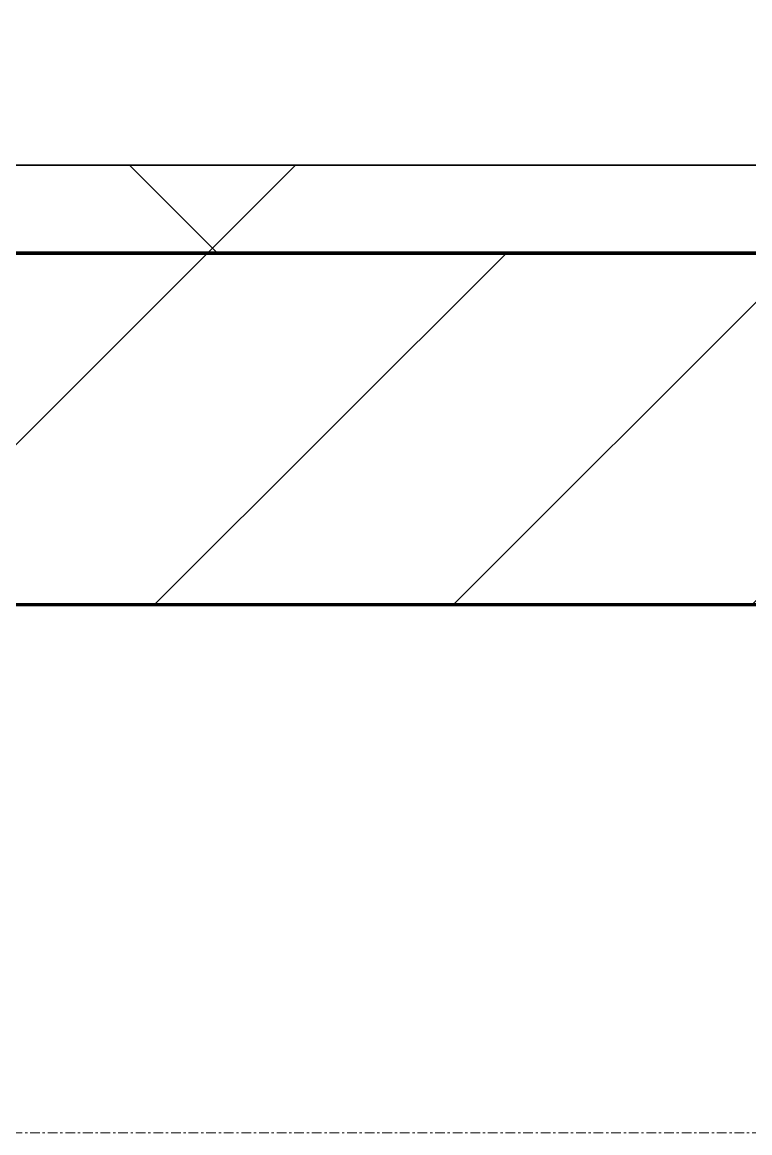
# Model space of a CAD drawing. Header units: millimetres. Extents: x -853432 to -773672, y -18171 to 22484.
# Drawn here: x -807482 to -807069, y -4321 to -3690 of the extents above; entities that cross this region are included whole.
import ezdxf
from ezdxf.xclip import XClip

# ---------------------------------------------------------------- set-up
doc = ezdxf.new("R2010")
doc.units = ezdxf.units.MM
doc.header["$XCLIPFRAME"] = 0
doc.linetypes.add('DPA_Grid _ Level 100', pattern=[10, 5.5, -1.6, 1.3, -1.6])
for name, color, linetype, lineweight in [('A-GLAZ-CURT', 2, 'Continuous', 9), ('A-WALL', 5, 'Continuous', 35), ('A-WALL-FNSH', 2, 'Continuous', 35), ('A-WALL-PATT', 1, 'Continuous', 35), ('S-GRID', 251, 'Continuous', 9)]:
    doc.layers.add(name, color=color, linetype=linetype, lineweight=lineweight)
doc.layers.add('A11_ALU.SOLID SHEET', color=2, linetype='Continuous')

# ---------------------------------------------------------------- blocks, each defined once
blk = doc.blocks.new('*U2464')
at = {"layer": 'S-GRID', "linetype": 'DPA_Grid _ Level 100'}
blk.add_line((57000, -7900), (-16649.52, -7900), dxfattribs=at)
blk = doc.blocks.new('PPLS-PP19_Custom Tile Pattern - Custom Tile Pattern-V132-4251-01 ENLARGED CONCOURSE LEVEL - REFLECTED CEILING PLAN - SHEET 2')
at = {"layer": 'A-GLAZ-CURT'}
for p, q in [((-300, 0), (300, 0)), ((300, 0), (-300, 0)), ((195.99, 0), (213.31, 0)), ((213.31, 0), (195.99, 0)), ((230.06, 0), (300, 0)), ((-300, -50), (300, -50)), ((300, -50), (-300, -50))]:
    blk.add_line(p, q, dxfattribs=at)
for points, knots in [([(223.73, 0), (217.37, 0), (197.68, 0), (177.41, 0), (159.34, 0), (158.33, 0), (158.3, 0)], [-208.157764, -208.157764, -208.157764, -208.157764, -187.987675, -143.776725, -129.632772, -123.352749, -123.352749, -123.352749, -123.352749]), ([(159.07, 0), (159.13, 0), (160.84, 0), (165.21, 0), (174.15, 0), (185.98, 0), (208.82, 0), (219.42, 0), (230.06, 0)], [-115.643202, -115.643202, -115.643202, -115.643202, -114.681583, -87.660824, -65.295536, -41.623857, -24.459831, 0, 0, 0, 0]), ([(247.1, 0), (246.76, 0), (245.04, 0), (238.34, 0), (226.56, 0), (221.1, 0), (200.27, 0), (182.99, 0), (174.27, 0), (169.67, 0), (168.99, 0)], [-9649.085549, -9649.085549, -9649.085549, -9649.085549, -9581.591397, -9406.094246, -9221.510254, -9016.44624, -8717.832359, -8253.978395, -8152.463617, -8069.855175, -8069.855175, -8069.855175, -8069.855175]), ([(215.22, 0), (214.62, 0), (210.55, 0), (203.98, 0), (187.54, 0), (175.3, 0), (169.49, 0)], [-203.825446, -203.825446, -203.825446, -203.825446, -198.527383, -184.406837, -162.427601, -142.916156, -142.916156, -142.916156, -142.916156]), ([(171.51, 0), (176.48, 0), (193.23, 0), (201.73, 0), (208.81, 0), (213.9, 0), (241.96, 0), (266.73, 0), (281.71, 0), (291.71, 0), (296.52, 0), (297.86, 0), (298.09, 0)], [-7971.819559, -7971.819559, -7971.819559, -7971.819559, -7784.112253, -7606.717214, -7289.299508, -7042.621073, -6582.165592, -6068.460911, -5766.029927, -5566.724884, -5280.360606, -5199.253518, -5199.253518, -5199.253518, -5199.253518]), ([(172.07, 0), (177.66, 0), (187.87, 0), (201.08, 0), (207.47, 0), (213.96, 0), (215.11, 0)], [-255.364076, -255.364076, -255.364076, -255.364076, -237.955587, -223.92608, -215.862851, -208.75215, -208.75215, -208.75215, -208.75215]), ([(219.9, 0), (220.86, 0), (222.53, 0), (224.52, 0), (224.73, 0)], [-10670.940496, -10670.940496, -10670.940496, -10670.940496, -10511.382485, -10492.888045, -10492.888045, -10492.888045, -10492.888045]), ([(300, 0), (286.53, 0), (261.27, 0), (235.97, 0), (224.74, 0)], [-285.253232, -285.253232, -285.253232, -285.253232, -244.693688, -209.223531, -209.223531, -209.223531, -209.223531]), ([(225, 0), (231.44, 0), (242.24, 0), (246.54, 0), (246.96, 0)], [-10485.148688, -10485.148688, -10485.148688, -10485.148688, -9925.173265, -9834.877357, -9834.877357, -9834.877357, -9834.877357]), ([(300, 0), (288.22, 0), (262, 0), (235.69, 0), (226.17, 0), (225.84, 0)], [-12528.858583, -12528.858583, -12528.858583, -12528.858583, -11905.454923, -11162.864862, -11135.420018, -11135.420018, -11135.420018, -11135.420018]), ([(284.76, 0), (284.76, 0), (285.09, 0), (287.47, 0), (293.59, 0), (297.76, 0), (300, 0)], [-4110.630118, -4110.630118, -4110.630118, -4110.630118, -4053.389046, -3959.664717, -3862.421465, -3746.95702, -3746.95702, -3746.95702, -3746.95702]), ([(297.38, 0), (295.84, 0), (291.62, 0), (285.38, 0), (284.87, 0)], [-4803.172655, -4803.172655, -4803.172655, -4803.172655, -4358.271401, -4143.037883, -4143.037883, -4143.037883, -4143.037883])]:
    blk.add_open_spline(points, degree=3, knots=knots, dxfattribs=at)
blk.add_open_spline([(224.68, 0), (221.88, 0), (219.76, 0), (219.02, 0)], degree=3, dxfattribs=at)
blk = doc.blocks.new('PPLS-PP19_Custom Tile Pattern - Custom Tile Pattern-V133-4251-01 ENLARGED CONCOURSE LEVEL - REFLECTED CEILING PLAN - SHEET 2')
at = {"layer": 'A-GLAZ-CURT'}
for p, q in [((-300, 0), (300, 0)), ((300, 0), (-300, 0)), ((-293.07, 0), (-275.75, 0)), ((-275.75, 0), (-293.07, 0)), ((-222.32, 0), (-205, 0)), ((-205, 0), (-222.32, 0)), ((-300, -50), (300, -50)), ((300, -50), (-300, -50))]:
    blk.add_line(p, q, dxfattribs=at)
at = {"layer": 'A-GLAZ-CURT', "flags": 128}
for points in [[(-300, 0), (-291.56, 0), (-283.3, 0), (-275.2, 0), (-267.26, 0), (-259.45, 0), (-251.77, 0), (-244.2, 0), (-237.36, 0)], [(-237.36, 0), (-244.39, 0), (-251.96, 0), (-259.67, 0), (-267.51, 0), (-275.48, 0), (-283.55, 0), (-291.73, 0), (-300, 0)], [(-125.17, 0), (-128.55, 0), (-134.16, 0), (-140.03, 0), (-145.5, 0), (-150.63, 0), (-155.53, 0), (-160.27, 0), (-164.95, 0), (-169.65, 0), (-174.47, 0), (-179.49, 0), (-184.81, 0), (-190.44, 0), (-196.37, 0), (-202.58, 0), (-209.04, 0), (-215.73, 0), (-222.63, 0), (-229.72, 0), (-236.97, 0)], [(-236.74, 0), (-229.36, 0), (-222.06, 0), (-214.83, 0), (-207.71, 0), (-200.76, 0), (-194.02, 0), (-187.54, 0), (-181.38, 0), (-175.58, 0), (-170.25, 0), (-165.64, 0), (-162.01, 0), (-159.53, 0), (-157.46, 0), (-154.52, 0), (-149.42, 0), (-141.84, 0), (-132.81, 0), (-126.08, 0)]]:
    blk.add_lwpolyline(points, dxfattribs=at)
at = {"layer": 'A-GLAZ-CURT'}
for points, knots in [([(-300, 0), (-284.65, 0), (-236.57, 0), (-174.61, 0), (-129.95, 0), (-110.8, 0), (-99.5, 0), (-91.46, 0)], [-5323.127839, -5323.127839, -5323.127839, -5323.127839, -4502.809032, -2700.551212, -1002.059161, -460.363443, 0, 0, 0, 0]), ([(-168.41, 0), (-182.63, 0), (-217.5, 0), (-262.56, 0), (-294.48, 0), (-300, 0)], [-16222.159204, -16222.159204, -16222.159204, -16222.159204, -15131.813646, -13729.592194, -13439.944408, -13439.944408, -13439.944408, -13439.944408]), ([(-137.88, 0), (-140.56, 0), (-147.66, 0), (-147.69, 0), (-158.72, 0), (-174.02, 0), (-185.59, 0), (-209.77, 0), (-232.01, 0), (-255.22, 0), (-262.59, 0), (-264.9, 0), (-265.4, 0)], [-3187.727384, -3187.727384, -3187.727384, -3187.727384, -2919.378265, -2477.344047, -2237.412286, -2029.680487, -1755.085331, -1400.429864, -858.079193, -543.655514, -208.940337, 0, 0, 0, 0]), ([(-258.6, 0), (-257.91, 0), (-254.26, 0), (-246.46, 0), (-239.86, 0), (-237.77, 0)], [-5722.54675, -5722.54675, -5722.54675, -5722.54675, -5657.471696, -5413.335975, -5300.076856, -5300.076856, -5300.076856, -5300.076856]), ([(-237.36, 0), (-232.3, 0), (-223.91, 0), (-213.1, 0), (-200.2, 0), (-186.35, 0), (-175.57, 0), (-168.62, 0)], [-5292.641585, -5292.641585, -5292.641585, -5292.641585, -5017.494783, -4832.723979, -4666.091899, -4349.945572, -4032.667173, -4032.667173, -4032.667173, -4032.667173]), ([(-168.84, 0), (-171.97, 0), (-181.3, 0), (-199.46, 0), (-216.65, 0), (-231.26, 0), (-233.46, 0), (-234, 0)], [-1934.917225, -1934.917225, -1934.917225, -1934.917225, -1763.376603, -1422.553702, -978.033455, -846.069444, -682.911962, -682.911962, -682.911962, -682.911962]), ([(-233.49, 0), (-233.44, 0), (-232.38, 0), (-230.74, 0), (-225.3, 0), (-223.63, 0)], [-455.274641, -455.274641, -455.274641, -455.274641, -440.605512, -119.536984, 0, 0, 0, 0]), ([(-223.63, 0), (-219.39, 0), (-206.17, 0), (-188.58, 0), (-174.87, 0), (-169.38, 0), (-169.12, 0)], [-5463.295695, -5463.295695, -5463.295695, -5463.295695, -5161.076232, -4739.070012, -4465.409639, -4451.57427, -4451.57427, -4451.57427, -4451.57427]), ([(-168.42, 0), (-167.79, 0), (-163.55, 0), (-158.7, 0), (-157.22, 0)], [-4029.632706, -4029.632706, -4029.632706, -4029.632706, -4000.813434, -3840.635403, -3840.635403, -3840.635403, -3840.635403]), ([(-133.82, 0), (-135.51, 0), (-137.8, 0), (-149.31, 0), (-158.54, 0), (-165.29, 0), (-168.42, 0)], [-2731.647847, -2731.647847, -2731.647847, -2731.647847, -2418.507304, -2308.929706, -2113.765672, -1942.509252, -1942.509252, -1942.509252, -1942.509252]), ([(-168.41, 0), (-162.89, 0), (-151.63, 0), (-136.84, 0), (-127.33, 0), (-124.19, 0), (-123.43, 0), (-123.28, 0)], [-4439.208347, -4439.208347, -4439.208347, -4439.208347, -4149.119819, -3839.893365, -3647.167523, -3488.92562, -3439.852845, -3439.852845, -3439.852845, -3439.852845]), ([(-99.47, 0), (-109.91, 0), (-131.1, 0), (-155.85, 0), (-167.37, 0)], [-18274.460627, -18274.460627, -18274.460627, -18274.460627, -17136.203329, -16248.745155, -16248.745155, -16248.745155, -16248.745155]), ([(-152.35, 0), (-151.03, 0), (-147.71, 0), (-143.57, 0), (-138.62, 0)], [-3494.978217, -3494.978217, -3494.978217, -3494.978217, -3371.022232, -3227.460399, -3227.460399, -3227.460399, -3227.460399]), ([(-118.78, 0), (-121.86, 0), (-126.28, 0), (-136.96, 0), (-147.46, 0), (-150.03, 0), (-150.57, 0)], [-5938.474035, -5938.474035, -5938.474035, -5938.474035, -5700.061948, -5508.838257, -5298.784692, -5196.16478, -5196.16478, -5196.16478, -5196.16478]), ([(-150.34, 0), (-150.07, 0), (-147.75, 0), (-142.6, 0), (-127.26, 0), (-107.3, 0), (-90.42, 0), (-75.26, 0), (-68.41, 0), (-65.12, 0), (-63.63, 0)], [-4948.728362, -4948.728362, -4948.728362, -4948.728362, -4883.323924, -4440.880425, -4054.690705, -3793.097032, -3402.597032, -3144.956779, -3050.982048, -2969.237017, -2969.237017, -2969.237017, -2969.237017]), ([(-30.5, 0), (-31.21, 0), (-38.03, 0), (-53.55, 0), (-78.2, 0), (-110.94, 0), (-130.52, 0), (-147.74, 0), (-149.07, 0)], [-8588.980186, -8588.980186, -8588.980186, -8588.980186, -8532.293389, -8073.216054, -7508.296369, -7004.680444, -6449.282163, -6277.220794, -6277.220794, -6277.220794, -6277.220794]), ([(-148.23, 0), (-146.94, 0), (-140.15, 0), (-137.28, 0), (-133.93, 0), (-128.78, 0), (-126.5, 0)], [-6162.058746, -6162.058746, -6162.058746, -6162.058746, -6017.569127, -5560.701257, -5364.112219, -5231.017328, -5231.017328, -5231.017328, -5231.017328]), ([(-86.16, 0), (-91.37, 0), (-104.13, 0), (-122.65, 0), (-139.03, 0), (-146.11, 0), (-146.95, 0)], [-1681.3698, -1681.3698, -1681.3698, -1681.3698, -1374.161226, -945.742622, -741.901385, -489.130243, -489.130243, -489.130243, -489.130243]), ([(-146.69, 0), (-146.59, 0), (-145.49, 0), (-135.69, 0), (-128.29, 0), (-125.15, 0)], [-420.34245, -420.34245, -420.34245, -420.34245, -406.956646, -290.263673, 0, 0, 0, 0]), ([(-127.41, 0), (-131.63, 0), (-133.16, 0), (-134.09, 0), (-134.15, 0)], [-8540.990293, -8540.990293, -8540.990293, -8540.990293, -8266.114998, -8246.473386, -8246.473386, -8246.473386, -8246.473386]), ([(-134.15, 0), (-133.32, 0), (-130.31, 0), (-117.33, 0), (-92.04, 0), (-74.02, 0), (-62.74, 0), (-60.36, 0), (-59.97, 0)], [-7657.439573, -7657.439573, -7657.439573, -7657.439573, -7293.749979, -6839.55839, -6236.997189, -5713.340575, -5140.470607, -5006.787413, -5006.787413, -5006.787413, -5006.787413]), ([(-120.13, 0), (-120.14, 0), (-120.24, 0), (-121.3, 0), (-129.25, 0), (-133.82, 0)], [-2933.992132, -2933.992132, -2933.992132, -2933.992132, -2920.575025, -2840.280255, -2731.647847, -2731.647847, -2731.647847, -2731.647847]), ([(-113.43, 0), (-113.44, 0), (-113.96, 0), (-119.73, 0), (-125.43, 0), (-127.03, 0), (-127.41, 0)], [-328.499627, -328.499627, -328.499627, -328.499627, -282.672656, -98.539552, -24.539552, 0, 0, 0, 0]), ([(-126.5, 0), (-122.44, 0), (-112.86, 0), (-103.92, 0), (-99.47, 0)], [-5231.017328, -5231.017328, -5231.017328, -5231.017328, -4994.692869, -4750.589338, -4750.589338, -4750.589338, -4750.589338]), ([(-125.15, 0), (-124.93, 0), (-121.96, 0), (-113.01, 0), (-104.01, 0), (-100.24, 0), (-99.68, 0)], [-3362.7396, -3362.7396, -3362.7396, -3362.7396, -3342.215224, -3074.362186, -2902.289527, -2872.340075, -2872.340075, -2872.340075, -2872.340075]), ([(-122.08, 0), (-122.01, 0), (-121.69, 0), (-121.2, 0), (-120.88, 0)], [-3136.336417, -3136.336417, -3136.336417, -3136.336417, -3110.304437, -3035.164275, -3035.164275, -3035.164275, -3035.164275]), ([(-99.47, 0), (-102.07, 0), (-106.89, 0), (-114.02, 0), (-117.28, 0), (-118.78, 0)], [-363.422002, -363.422002, -363.422002, -363.422002, -229.489605, -116.330425, 0, 0, 0, 0]), ([(-117.74, 0), (-117.19, 0), (-114.78, 0), (-113.43, 0), (-113.43, 0)], [-821.249067, -821.249067, -821.249067, -821.249067, -394.672656, -330.879064, -330.879064, -330.879064, -330.879064]), ([(-36.62, 0), (-36.62, 0), (-40.35, 0), (-44.32, 0), (-58.97, 0), (-85.2, 0), (-107.61, 0), (-116.56, 0), (-117.56, 0)], [-4069.478503, -4069.478503, -4069.478503, -4069.478503, -3858.647035, -3538.256648, -2842.901703, -2193.204658, -1433.981041, -985.49888, -985.49888, -985.49888, -985.49888]), ([(-115.82, 0), (-114.96, 0), (-110.41, 0), (-96.78, 0), (-71.33, 0), (-42.53, 0), (-12.78, 0), (4.23, 0), (9.64, 0), (10.14, 0), (10.18, 0)], [-5724.064692, -5724.064692, -5724.064692, -5724.064692, -5430.283136, -5103.229623, -4799.173296, -4065.652676, -3589.737505, -3285.047089, -3066.359526, -3044.715262, -3044.715262, -3044.715262, -3044.715262]), ([(-99.7, 0), (-103.93, 0), (-112.32, 0), (-114.94, 0), (-115.63, 0)], [-730.731663, -730.731663, -730.731663, -730.731663, -501.969187, -243.577221, -243.577221, -243.577221, -243.577221]), ([(-99.48, 0), (-94.57, 0), (-84.6, 0), (-71.67, 0), (-65.93, 0), (-65.07, 0)], [-2868.722833, -2868.722833, -2868.722833, -2868.722833, -2605.247022, -2322.099534, -2241.8264, -2241.8264, -2241.8264, -2241.8264]), ([(9.32, 0), (9.08, 0), (7.65, 0), (2.57, 0), (-12.23, 0), (-25.64, 0), (-40, 0), (-56.24, 0), (-75.59, 0), (-89.56, 0), (-98.47, 0), (-99.48, 0)], [-2922.926651, -2922.926651, -2922.926651, -2922.926651, -2882.788014, -2720.818881, -2518.50168, -2125.455881, -1792.521578, -1466.981642, -1208.454564, -789.402658, -734.734584, -734.734584, -734.734584, -734.734584]), ([(-72.93, 0), (-75.51, 0), (-83.53, 0), (-93.28, 0), (-99.25, 0)], [-19442.345229, -19442.345229, -19442.345229, -19442.345229, -18935.241197, -18282.704316, -18282.704316, -18282.704316, -18282.704316]), ([(-36.33, 0), (-36.43, 0), (-37.27, 0), (-45.02, 0), (-46.13, 0), (-60.59, 0), (-78.74, 0), (-91.87, 0), (-99.02, 0)], [-1855.773136, -1855.773136, -1855.773136, -1855.773136, -1810.870157, -1672.078046, -1405.135169, -1060.00838, -740.068933, -371.154627, -371.154627, -371.154627, -371.154627]), ([(-98.5, 0), (-95.03, 0), (-82.02, 0), (-63.44, 0), (-54.4, 0), (-48.53, 0), (-30.79, 0), (-18.03, 0), (8.61, 0), (15.02, 0), (22.91, 0), (31, 0), (39.04, 0), (51.19, 0), (58.74, 0), (61.34, 0), (61.45, 0)], [-4732.825202, -4732.825202, -4732.825202, -4732.825202, -4542.524482, -4008.285538, -3689.699207, -3546.54457, -3315.260113, -2864.387349, -2439.246196, -2084.094819, -1956.422387, -1818.904206, -1645.594513, -1443.202566, -1228.752106, -1120.932285, -1120.932285, -1120.932285, -1120.932285]), ([(-91.46, 0), (-90.09, 0), (-84.7, 0), (-77.43, 0), (-72.73, 0), (-72.64, 0), (-72.64, 0)], [-19832.387487, -19832.387487, -19832.387487, -19832.387487, -19753.885894, -19541.04734, -19478.625389, -19471.062469, -19471.062469, -19471.062469, -19471.062469]), ([(-63.96, 0), (-64.13, 0), (-72.5, 0), (-80.63, 0), (-86.16, 0)], [-2171.769325, -2171.769325, -2171.769325, -2171.769325, -2007.031671, -1681.3698, -1681.3698, -1681.3698, -1681.3698]), ([(-29.03, 0), (-33.97, 0), (-43.74, 0), (-56.37, 0), (-71.66, 0), (-77.83, 0), (-82.66, 0), (-83.28, 0), (-83.28, 0)], [-2680.714891, -2680.714891, -2680.714891, -2680.714891, -2413.671296, -2161.752162, -2006.592567, -1646.621388, -1424.436217, -1393.971743, -1393.971743, -1393.971743, -1393.971743]), ([(-83.28, 0), (-83.28, 0), (-82.91, 0), (-76.14, 0), (-62.97, 0), (-48.14, 0), (-36.49, 0), (-33.57, 0), (-29.94, 0), (-28.57, 0)], [-1393.4169, -1393.4169, -1393.4169, -1393.4169, -1353.722004, -1274.333717, -1073.56893, -651.549973, -296.515819, -83.513472, 0, 0, 0, 0]), ([(-66.39, 0), (-66.39, 0), (-63.63, 0), (-53.63, 0), (-36.36, 0), (-31.35, 0), (-30.79, 0)], [-2493.31794, -2493.31794, -2493.31794, -2493.31794, -2315.303971, -1809.437387, -963.711516, -832.741412, -832.741412, -832.741412, -832.741412]), ([(31.18, 0), (25.97, 0), (11.99, 0), (-16.92, 0), (-47.42, 0), (-65.77, 0), (-66.37, 0), (-66.38, 0)], [-4496.803627, -4496.803627, -4496.803627, -4496.803627, -4222.080604, -3745.412743, -2981.410125, -2542.574734, -2498.224237, -2498.224237, -2498.224237, -2498.224237]), ([(-63.63, 0), (-61.49, 0), (-57.39, 0), (-54.49, 0), (-45.2, 0), (-40.79, 0), (-40.46, 0), (-40.44, 0)], [-2969.237017, -2969.237017, -2969.237017, -2969.237017, -2851.217951, -2734.127174, -2474.780881, -2410.990208, -2350.645972, -2350.645972, -2350.645972, -2350.645972]), ([(-58.83, 0), (-58.37, 0), (-57.29, 0), (-54.23, 0), (-46.33, 0), (-42.62, 0), (-41.76, 0)], [-4859.52896, -4859.52896, -4859.52896, -4859.52896, -4680.891996, -4469.85053, -4321.566175, -4270.495146, -4270.495146, -4270.495146, -4270.495146]), ([(-51.83, 0), (-51.83, 0), (-51.78, 0), (-47.4, 0), (-46.01, 0), (-40.22, 0), (-36.78, 0)], [-632.814994, -632.814994, -632.814994, -632.814994, -627.965721, -508.377888, -260.442412, 0, 0, 0, 0]), ([(76.63, 0), (74.8, 0), (67.65, 0), (53.52, 0), (37, 0), (24.07, 0), (12.82, 0), (-2.9, 0), (-20.62, 0), (-32.81, 0), (-44.85, 0), (-51.43, 0), (-51.79, 0)], [-3095.572228, -3095.572228, -3095.572228, -3095.572228, -2950.589685, -2634.532728, -2313.748533, -2106.613311, -1925.670641, -1617.263037, -1290.787923, -1039.307308, -819.71621, -644.910881, -644.910881, -644.910881, -644.910881]), ([(-41.76, 0), (-39.9, 0), (-37.72, 0), (-36.92, 0), (-36.77, 0)], [-4270.495146, -4270.495146, -4270.495146, -4270.495146, -4161.040818, -4106.245333, -4106.245333, -4106.245333, -4106.245333]), ([(-36.29, 0), (-36.29, 0), (-34.97, 0), (-31.95, 0), (-30.56, 0)], [-9150.272121, -9150.272121, -9150.272121, -9150.272121, -9057.163041, -8963.674093, -8963.674093, -8963.674093, -8963.674093]), ([(-33.34, 0), (-33.34, 0), (-32.93, 0), (-31.16, 0), (-30.52, 0)], [-2415.024266, -2415.024266, -2415.024266, -2415.024266, -2357.633367, -2323.618664, -2323.618664, -2323.618664, -2323.618664]), ([(-30.74, 0), (-30.83, 0), (-31.5, 0), (-31.82, 0), (-32, 0)], [-2710.888442, -2710.888442, -2710.888442, -2710.888442, -2698.150104, -2614.070998, -2614.070998, -2614.070998, -2614.070998]), ([(-30.66, 0), (-29.73, 0), (-23.47, 0), (-15.75, 0), (-15.19, 0)], [-54157.274271, -54157.274271, -54157.274271, -54157.274271, -53749.15266, -53717.791567, -53717.791567, -53717.791567, -53717.791567]), ([(30.82, 0), (29.27, 0), (20.14, 0), (3.54, 0), (-14.38, 0), (-28.29, 0), (-30.61, 0)], [-10462.034656, -10462.034656, -10462.034656, -10462.034656, -10363.088938, -9884.23066, -9424.652049, -9311.689386, -9311.689386, -9311.689386, -9311.689386]), ([(70.61, 0), (66.16, 0), (55.8, 0), (39.61, 0), (24.74, 0), (2.64, 0), (-17.48, 0), (-28.41, 0), (-30.59, 0)], [-4647.237329, -4647.237329, -4647.237329, -4647.237329, -4326.416877, -4098.545751, -3766.694881, -3333.063701, -2994.501669, -2717.223647, -2717.223647, -2717.223647, -2717.223647]), ([(-30.56, 0), (-27.84, 0), (-16.68, 0), (8.83, 0), (43.36, 0), (70.92, 0), (82.12, 0), (83.66, 0)], [-6044.632205, -6044.632205, -6044.632205, -6044.632205, -5862.463379, -5340.621928, -4573.028122, -4094.177415, -3869.465285, -3869.465285, -3869.465285, -3869.465285]), ([(-30.52, 0), (-27.11, 0), (-17.83, 0), (5.99, 0), (22.06, 0), (34.35, 0), (37.01, 0), (37.47, 0)], [-2323.618664, -2323.618664, -2323.618664, -2323.618664, -2142.497158, -1716.209403, -1206.526904, -1089.329421, -1064.991888, -1064.991888, -1064.991888, -1064.991888]), ([(-13, 0), (-14.35, 0), (-17.68, 0), (-25.97, 0), (-29.52, 0), (-30.21, 0)], [-55207.591944, -55207.591944, -55207.591944, -55207.591944, -54789.006179, -54461.685999, -54290.791712, -54290.791712, -54290.791712, -54290.791712]), ([(-30, 0), (-29.55, 0), (-27.96, 0), (-26.95, 0), (-26.54, 0)], [-8950.851873, -8950.851873, -8950.851873, -8950.851873, -8919.836787, -8834.607043, -8834.607043, -8834.607043, -8834.607043]), ([(8.33, 0), (8.19, 0), (7.18, 0), (0.32, 0), (-13.89, 0), (-24.92, 0), (-29.03, 0)], [-3574.286521, -3574.286521, -3574.286521, -3574.286521, -3526.962355, -3285.499107, -2903.012179, -2680.714891, -2680.714891, -2680.714891, -2680.714891]), ([(-28.98, 0), (-28.66, 0), (-27.39, 0), (-24.45, 0), (-22.56, 0)], [-166.548282, -166.548282, -166.548282, -166.548282, -102.06493, 0, 0, 0, 0]), ([(-28.57, 0), (-26.93, 0), (-20.29, 0), (-11.45, 0), (2.08, 0), (13.15, 0), (21.24, 0), (24.62, 0), (24.72, 0), (24.72, 0)], [-5361.429781, -5361.429781, -5361.429781, -5361.429781, -5261.36855, -5050.479954, -4785.90057, -4596.498881, -4445.288762, -4384.376941, -4376.041937, -4376.041937, -4376.041937, -4376.041937]), ([(-22.56, 0), (-20.27, 0), (-17.03, 0), (-11.36, 0), (-7.66, 0), (-6.6, 0), (-6.44, 0)], [-56468.192263, -56468.192263, -56468.192263, -56468.192263, -56344.022017, -56303.229861, -56166.290093, -56124.392176, -56124.392176, -56124.392176, -56124.392176]), ([(-15.19, 0), (-13.07, 0), (7.48, 0), (42.82, 0), (88.72, 0), (120.63, 0), (138.28, 0), (138.53, 0)], [-461.142613, -461.142613, -461.142613, -461.142613, -429.606584, -390.253598, -346.313304, -291.370682, -290.5735, -290.5735, -290.5735, -290.5735]), ([(-6.54, 0), (-6.73, 0), (-7.2, 0), (-7.6, 0), (-7.79, 0)], [-56009.792147, -56009.792147, -56009.792147, -56009.792147, -55949.290093, -55895.192118, -55895.192118, -55895.192118, -55895.192118]), ([(-2.63, 0), (-2.47, 0), (-1.22, 0), (4.92, 0), (15.97, 0), (22.54, 0), (24.49, 0)], [-226.825321, -226.825321, -226.825321, -226.825321, -220.269177, -206.416616, -198.214427, -187.717507, -187.717507, -187.717507, -187.717507]), ([(103.09, 0), (101.08, 0), (86.31, 0), (63.34, 0), (35.84, 0), (12, 0), (3.08, 0), (-1.67, 0), (-2.25, 0)], [-375.435014, -375.435014, -375.435014, -375.435014, -369.147452, -330.153101, -307.516438, -285.83788, -246.234814, -234.646884, -234.646884, -234.646884, -234.646884]), ([(24.69, 0), (24.54, 0), (20.99, 0), (15.48, 0), (10.8, 0), (9.63, 0)], [-4368.572414, -4368.572414, -4368.572414, -4368.572414, -4306.476363, -4080.000647, -3772.857994, -3772.857994, -3772.857994, -3772.857994])]:
    blk.add_open_spline(points, degree=3, knots=knots, dxfattribs=at)
for points in [[(-39.84, 0), (-39.08, 0), (-38.11, 0), (-37.36, 0)], [(-36.78, 0), (-35.07, 0), (-33.25, 0), (-31.34, 0)], [(-31.35, 0), (-33.64, 0), (-35.42, 0), (-36.04, 0)], [(-30.47, 0), (-29.91, 0), (-29.49, 0), (-29.19, 0)], [(-26.75, 0), (-27.42, 0), (-28.61, 0), (-30.02, 0)]]:
    blk.add_open_spline(points, degree=3, dxfattribs=at)
blk = doc.blocks.new('*U634')
at = {"layer": 'A-GLAZ-CURT'}
for name, p in [('PPLS-PP19_Custom Tile Pattern - Custom Tile Pattern-V132-4251-01 ENLARGED CONCOURSE LEVEL - REFLECTED CEILING PLAN - SHEET 2', (28202.37, -7350)), ('PPLS-PP19_Custom Tile Pattern - Custom Tile Pattern-V133-4251-01 ENLARGED CONCOURSE LEVEL - REFLECTED CEILING PLAN - SHEET 2', (28802.37, -7350))]:
    blk.add_blockref(name, p, dxfattribs=at)
blk = doc.blocks.new('*U1213')
blk.add_lwpolyline([(22690, -750), (19166.45, -750), (19116.45, -700), (18966.44, -550), (-101025.39, -550), (-101025.39, -6704.96), (-96300, -6704.96), (-96300, -7350), (-94497.63, -7350), (17250, -7350), (17250, -6849.96), (18300, -6849.96), (22690, -6849.96)], close=True)

msp = doc.modelspace()

# ---------------------------------------------------------------- block references
at = {"layer": 'A11_ALU.SOLID SHEET'}
ref = msp.add_blockref('*U1213', (-744682.37, 3579.02), dxfattribs=at)
XClip(ref).set_block_clipping_path([(-104690.1238047112, -9620.0029952966), (-34092.6543255156, 14392.9971737705)])

# ---------------------------------------------------------------- next in the draw order: hatches: boundary and pattern name
at = {"layer": 'A-WALL-PATT', "lineweight": 9}
h = msp.add_hatch(dxfattribs=at)
h.set_pattern_fill('FP_4', color=256, style=0, pattern_type=2)
h.set_pattern_definition([(45, (0, 0), (-212.13203, 212.13203), []), (135, (0, 0), (-212.13203, -212.13203), [])])
h.paths.add_polyline_path([(-779464.45, -3820.98), (-778775.03, -3820.98), (-778775.03, -3770.98), (-827933.88, -3770.98), (-828045.79, -3820.98), (-779602.34, -3820.98)])
h.paths.add_polyline_path([(-828965.42, -3820.98), (-828156.1, -3820.98), (-828044.19, -3770.98), (-841032.37, -3770.98), (-841032.37, -3820.98), (-829103.3, -3820.98)])
h = msp.add_hatch(dxfattribs=at)
h.set_pattern_fill('FP_2', color=256, style=0, pattern_type=2)
h.set_pattern_definition([(45, (0, 0), (-84.852814, 84.852814), [])])
h.paths.add_polyline_path([(-779326.57, -4020.98), (-778775.03, -4020.98), (-778775.03, -3820.98), (-828045.79, -3820.98), (-828336.65, -3950.93), (-828355, -3909.85), (-828156.1, -3820.98), (-841232.37, -3820.98), (-841232.37, -4020.98), (-779878.11, -4020.98)])
h.paths.add_polyline_path([(-828280, -3860.98), (-828285, -3859.64), (-828288.66, -3855.98), (-828289.66, -3848.39), (-828287.07, -3844.76), (-828282.59, -3841.32), (-828280, -3840.98), (-828272.93, -3843.91), (-828270.34, -3848.39), (-828270.34, -3851.81), (-828272.93, -3858.05), (-828279.18, -3860.64)])

# ---------------------------------------------------------------- next in the draw order: linework, layer by layer
at = {"layer": 'A-WALL', "color": 7, "lineweight": 70}
for p, q in [((-809180, -3820.98), (-806780, -3820.98)), ((-806780, -3820.98), (-809180, -3820.98)), ((-806780, -4020.98), (-809180, -4020.98))]:
    msp.add_line(p, q, dxfattribs=at)
at = {"layer": 'A-WALL-FNSH', "color": 250}
msp.add_line((-809180, -3770.98), (-806780, -3770.98), dxfattribs=at)

# ---------------------------------------------------------------- next in the draw order: block references
for name in ['*U2464', '*U634']:
    msp.add_blockref(name, (-835882.37, 3579.02))

doc.saveas('drawing.dxf')
